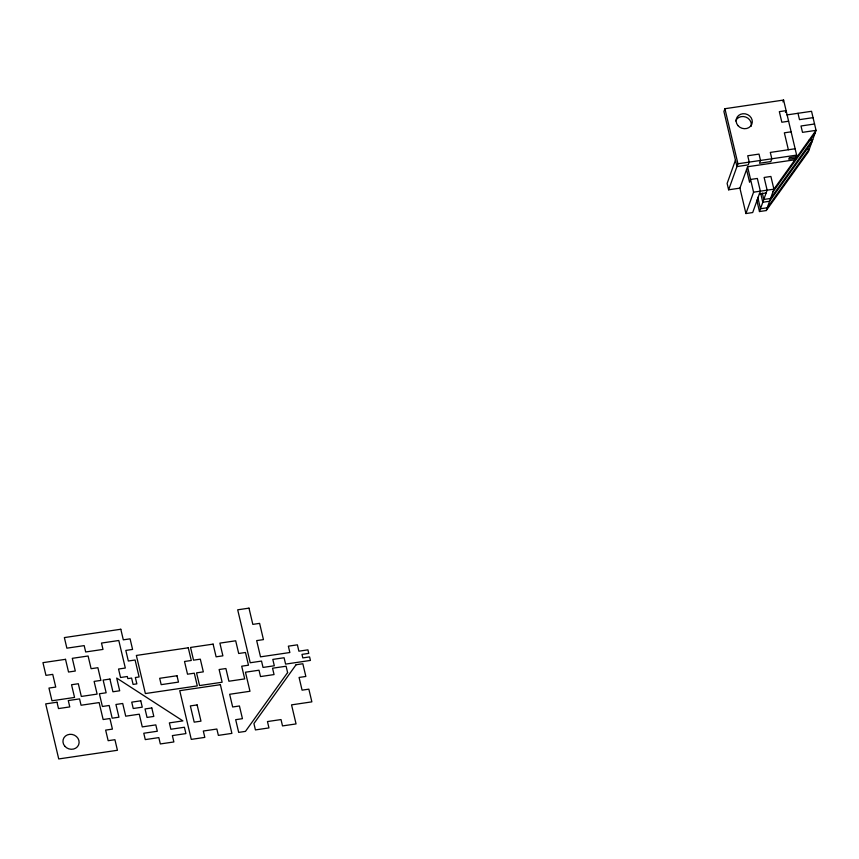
<?xml version="1.0" encoding="UTF-8"?>
<svg xmlns="http://www.w3.org/2000/svg" width="859" height="859" viewBox="0 0 859 859"><rect width="100%" height="100%" fill="white"/><g stroke="black" fill="none" stroke-linecap="round" stroke-linejoin="round"><path stroke-width="1.29" d="M746.568 169.545L749.574 182.248L750.573 179.456L757.348 178.457L760.355 191.16L752.699 212.549L745.923 213.547L739.91 188.132L747.566 166.753L794.972 159.763L796.637 155.114L783.601 100.052L724.91 108.717L723.912 111.509L736.947 166.56L748.232 164.896L749.231 162.104L747.727 155.758L759.012 154.094L760.516 160.44L759.517 163.231L770.813 161.567L771.811 158.775L770.308 152.419L795.133 148.757M735.444 160.214L727.122 183.45L728.625 189.807L739.91 188.132M728.625 189.807L737.945 163.768L724.91 108.717M782.936 101.92L783.601 100.052M745.923 213.547L753.579 192.169L747.566 166.753M785.448 112.508L786.114 110.639L779.338 111.649L781.84 122.236L788.616 121.226M759.474 211.55L767.13 190.161L764.123 177.459L770.899 176.46L773.905 189.163L766.249 210.552L759.474 211.55L756.768 200.115M772.907 191.954L815.051 133.134M811.723 142.433L769.578 201.253L762.803 202.252L760.698 193.361M766.249 210.552L808.394 151.732L816.05 130.353L811.54 111.294L786.908 114.923M813.043 117.651L799.493 119.648L797.99 113.291M814.547 123.997L800.996 125.994L802.51 132.35L816.05 130.353L773.905 189.163L753.579 192.169M791.128 131.814L784.353 132.823L788.369 149.756M809.028 140.189L812.721 139.652L770.577 198.461L763.801 199.46L762.298 193.114M805.699 149.487L809.393 148.94L767.248 207.76L760.473 208.758L757.767 197.323M737.945 163.768L796.637 155.114M796.089 156.66L789.314 157.659L788.755 159.205L795.531 158.206M759.356 193.951L766.131 192.953M735.648 120.915A8.182 7.409 19.7 0 1 745.687 117.007A8.182 7.409 19.7 0 1 751.045 126.37M287.604 672.576L245.459 731.385L238.684 732.383L235.677 719.681L242.442 718.682L239.436 705.98L232.66 706.978L229.654 694.276L249.98 691.27L245.459 672.21L259.01 670.213L260.513 676.57L274.053 674.573L272.55 668.216L286.101 666.219L287.604 672.576M296.065 664.748L253.92 723.557L255.424 729.914L268.964 727.917L267.46 721.56L281.011 719.563L282.514 725.919L296.054 723.922L291.545 704.863L311.86 701.857L308.853 689.154L302.078 690.153L299.072 677.45L305.847 676.452L302.84 663.749L296.065 664.748M248.981 608.14L237.696 609.815L250.227 662.751L261.523 661.076L263.026 667.432L274.311 665.768L272.808 659.411L284.093 657.747L285.596 664.104L310.432 660.431L309.594 656.91L302.819 657.908L301.981 654.375L308.757 653.377L307.919 649.844L298.889 651.186L297.386 644.83L288.356 646.161L289.859 652.518L260.513 656.845L256.669 640.61L263.445 639.611L259.601 623.376L252.825 624.375L248.981 608.14M120.808 629.25L64.361 637.582L66.873 648.169L84.182 645.614L85.685 651.97L102.994 649.415L101.491 643.058L118.8 640.503L125.317 668.034L118.542 669.032L120.55 677.504L127.315 676.505L127.819 678.621L131.588 678.062L133.091 684.419L136.849 683.861L135.346 677.515L139.104 676.956L135.099 660.013L128.324 661.011L125.822 650.424L132.587 649.425L130.085 638.838L123.309 639.837L120.808 629.25M65.52 659.325L42.95 662.654L45.956 675.367L52.732 674.369L55.738 687.071L48.963 688.07L51.969 700.772L74.55 697.444L71.544 684.741L78.319 683.732L81.326 696.445L97.121 694.104L94.114 681.402L100.89 680.403L97.883 667.701L91.108 668.699L88.101 655.997L72.296 658.327L75.302 671.029L68.537 672.028L65.52 659.325M188.271 647.783L136.356 655.449L145.375 693.557L197.302 685.901L194.295 673.198L187.52 674.197L184.513 661.484L191.289 660.485L188.271 647.783M213.107 644.121L190.537 647.45L193.543 660.152L200.319 659.154L203.325 671.856L196.55 672.865L199.556 685.568L222.137 682.229L219.12 669.526L225.896 668.527L228.902 681.23L244.708 678.9L241.701 666.197L248.476 665.199L245.47 652.496L238.695 653.495L235.688 640.793L219.883 643.123L222.889 655.825L216.114 656.824L213.107 644.121M109.92 679.072L103.144 680.07L106.151 692.773L99.386 693.771L102.393 706.485L109.168 705.486L112.175 718.188L118.95 717.19L115.933 704.477L122.708 703.478L125.715 716.191L139.265 714.183L142.272 726.897L155.812 724.889L157.326 731.245L143.775 733.242L145.278 739.599L158.829 737.602L160.332 743.948L173.872 741.951L172.369 735.594L185.92 733.597L184.406 727.251L170.866 729.248L169.363 722.891L182.903 720.894L116.695 678.073L119.702 690.776L112.926 691.774L109.92 679.072M176.986 675.743L159.677 678.299L161.181 684.655L178.489 682.1L176.986 675.743M56.995 702.222L45.699 703.886L58.734 758.948L117.436 750.283L114.923 739.696L108.159 740.694L105.646 730.107L112.422 729.108L109.92 718.521L103.144 719.52L99.129 702.576L81.068 705.239L79.565 698.893L68.28 700.557L69.783 706.914L58.498 708.578L56.995 702.222M220.376 684.687L179.746 690.679L191.278 739.384L204.818 737.387L203.315 731.03L216.855 729.033L218.369 735.379L231.909 733.382L220.376 684.687M140.769 700.815L131.738 702.147L133.242 708.503L142.272 707.172L140.769 700.815M151.807 707.956L145.031 708.954L147.039 717.426L153.815 716.427L151.807 707.956M197.13 704.917L190.354 705.915L194.198 722.151L200.974 721.152L197.13 704.917M64.769 746.17A8.182 7.409 19.7 0 0 78.609 744.871A8.182 7.409 19.7 0 0 69.719 734.327A8.182 7.409 19.7 0 0 64.769 746.17M737.956 125.597A8.182 7.409 19.7 0 0 751.797 124.287A8.182 7.409 19.7 0 0 742.906 113.742A8.182 7.409 19.7 0 0 737.956 125.597"/></g></svg>
